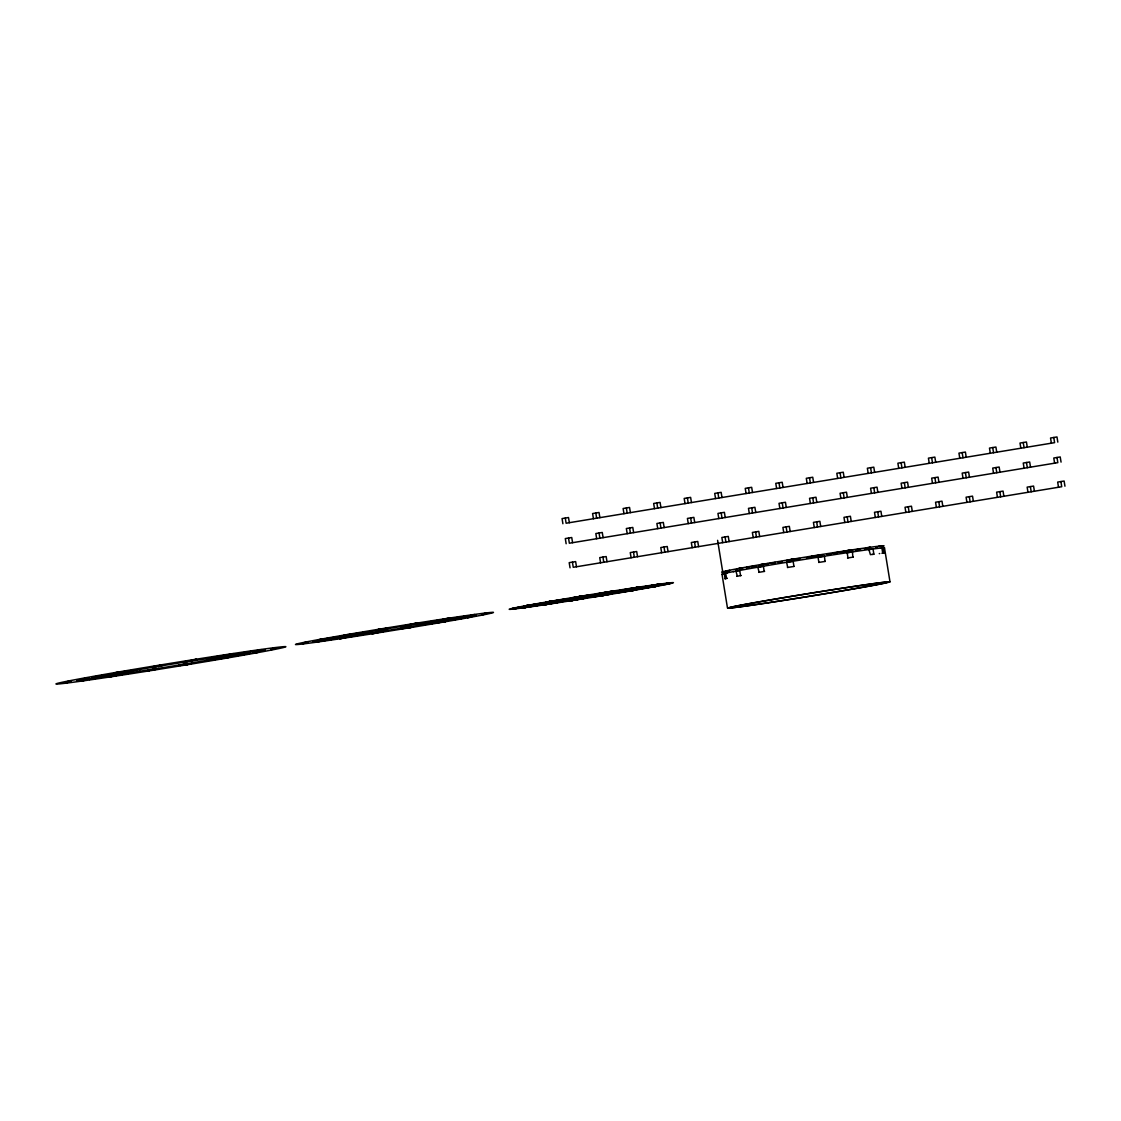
<?xml version="1.0" encoding="UTF-8"?>
<svg xmlns="http://www.w3.org/2000/svg" width="1121" height="1121" viewBox="0 0 1121 1121"><rect width="100%" height="100%" fill="white"/><g stroke="black" fill="none" stroke-linecap="round" stroke-linejoin="round"><path stroke-width="1.5" d="M127.542 673.399L133.301 672.39L122.091 674.324L129.91 673.076L127.738 673.371M228.838 654.65L209.052 658.195L210.426 657.775M216.899 656.57L228.824 654.636M237.932 655.407L249.885 653.473M313.109 641.857L325.034 639.923L313.179 641.871M338.654 636.84L348.981 635.173L344.133 635.901M363.652 634.346C363.905 634.066 363.694 634.22 363.708 634.36M401.724 628.643L410.496 626.975M426.12 622.407L445.485 619.086L427.129 622.379M523.969 607.078L529.378 606.097M542.018 603.434L546.586 602.594M558.286 602.033L559.239 601.837M626.289 589.52L613.677 591.818L619.689 590.795M623.402 590.15L624.355 589.94M635.621 589.324L627.494 590.711M636.069 589.38L645.15 587.824M654.118 585.737L658.686 584.91M748.211 567.604L746.544 567.787M77.671 680.069L89.61 678.135L76.676 680.839L88.587 678.934L83.318 679.676M89.063 679.438L96.364 678.149M128.607 670.876L129.349 670.694M185.035 661.474L188.959 660.745M196.89 659.568L188.16 661.264L189.239 660.9M249.507 652.912L245.009 653.585M323.787 640.623L335.711 638.69M335.697 638.718L323.773 640.637M348.127 634.794L359.309 633.029M406.18 625.21L418.105 623.276M418.035 623.318L406.208 625.224L409.389 624.859M431.823 623.43L443.622 621.847M463.912 617.517L475.836 615.583M475.822 615.597L472.291 616.256M599.301 593.626L610.679 591.496M646.032 587.376L651.217 586.437M657.901 585.47L654.412 586.129M99.265 677.154L102.628 676.075L94.122 677.392L96.336 677.574M109.255 674.478L106.943 674.912L114.678 673.651L104.351 675.318L109.396 674.562M247.895 652.632L245.779 652.94L250.431 652.24L244.77 653.053M249.773 653.515L238.1 655.407M443.341 621.188L451.188 619.927L440.889 621.58L446.508 620.768M457.088 618.077L461.894 617.363L451.595 619.016L456.513 618.175M546.502 602.58L544.414 602.86M554.811 601.417L557.333 600.996L555.456 601.22M558.44 602.033L569.342 600.113M641.366 587.754C648.849 586.451 633.729 589.043 637.373 588.343M759.842 564.788L761.748 564.522M764.144 564.101L761.832 564.424M599.231 593.415L592.477 595.167L605.929 593.037M583.424 598.572L590.178 596.82L576.783 598.922M810.917 556.591L816.522 555.582M71.324 681.022L67.19 681.694L71.38 681.036M129.209 670.75L117.425 672.614L130.891 670.708L125.79 671.507L127.304 671.185M136.552 669.882L133.595 670.218M153.633 669.531C161.858 668.06 147.173 670.666 153.899 669.349M190.486 660.844L192.966 660.437L188.356 661.236M207.007 660.479L205.788 660.83L210.412 660.031M344.077 635.215L348.239 634.794M408.548 625.126L403.798 625.854L408.927 625.07M382.303 631.557L383.816 631.123L380.439 631.908M428.054 623.921L423.051 624.789L427.661 623.991M445.429 619.619L453.22 618.358L448.484 619.072M433.252 623.15L429.819 623.921L431.557 623.472M524.754 607.47L523.983 607.638L528.187 606.951M553.34 602.678L545.437 603.883L550.173 603.154M561.425 600.155C559.449 600.211 570.603 598.768 564.9 599.497M568.473 598.964L566.413 599.245M603.925 592.967C606.349 592.981 599.651 593.612 603.841 593.205M632.412 588.931L637.218 588.091L632.286 588.847M654.454 585.036L658.77 584.349L657.901 584.503M112.142 674.057L110.026 674.352M513.88 608.157L512.507 608.479L567.212 599.427M515.562 608.002C523.199 606.629 510.209 608.913 516.585 607.75M518.617 607.61L522.162 606.755M572.046 600.45L576.208 599.791L570.379 600.772L577.063 599.651M604.639 592.547L606.279 592.154M572.411 600.422L574.569 600.015M608.913 591.762L606.517 592.196L611.225 591.678L607.68 592.35M576.362 599.819L578.016 599.427M612.276 591.215L610.328 591.776M601.977 595.615L603.715 595.377M636.168 588.567L633.589 588.987L637.387 588.483M660.493 585.218L664.038 584.377M665.72 584.307C673.315 582.99 661.516 584.91 665.916 584.265M668.775 583.831L670.148 583.495L661.628 584.952M725.833 578.618L725.063 578.73L724.236 573.56L725.791 573.209M725.063 578.73L727.291 578.268M817.868 557.263L824.397 556.226L825.07 561.439M818.708 562.434L825.238 561.397M382.471 631.361L386.03 630.913L379.893 631.95M551.714 601.262L553.214 601.276M552.709 601.262L554.755 600.884M563.218 599.819L564.255 599.427L558.636 600.45M571.458 598.614L570.197 598.628M735.67 570.043L737.029 569.762M566.876 601.178L576.67 598.95M605.985 593.023L615.779 590.809M764.2 564.269L768.53 563.709M836.182 553.214L837.163 553.073M556.647 602.622L562.952 601.332L561.383 601.515M348.323 634.542L344.133 635.229M348.379 634.724L361.018 632.973M552.471 601.122L550.453 601.402M616.9 592.491L611.716 593.429L616.424 592.701M630.086 590.893L627.9 591.103M627.396 591.285L636.49 589.87L629.988 590.837L634.276 590.192L633.505 590.361M725.918 571.121L729.981 570.491L726.1 571.135M762.504 564.325L768.207 563.555M136.566 669.882L130.947 670.61L133.665 670.288M184.867 661.894L185.904 661.754M189.323 660.942L189.953 660.956M226.372 655.715L228.306 655.407L226.456 655.715M366.245 632.188L367.24 632.062L361.845 632.734M422.561 624.719L424.242 624.467L422.645 624.719M443.412 621.959L445.583 621.552L428.754 623.907M601.739 593.415L596.933 594.256L602.145 593.303M611.197 593.359L612.22 593.219M115.757 673.567L117.663 673.259L115.771 673.567M158.944 666.098L163.582 665.187L153.283 666.841L158.159 666.014M183.199 664.627C176.515 665.608 194.83 662.861 184.671 664.529M350.102 635.089L351.966 634.766L350.046 635.103M340.84 637.303L342.578 637.008M404.821 627.928L402.677 628.222L405.017 627.9M404.751 627.76L407.988 627.368L403.028 628.012L404.177 627.858M527.206 605.536L526.492 605.676L528.355 605.354M598.796 595.475L600.253 595.545M737.001 569.356L736.259 569.524L737.17 569.44M130.568 670.666C123.871 671.829 137.421 669.713 131.521 670.512M341.611 636.784L342.48 637.022L341.765 636.784M621.356 591.902L616.998 592.617L621.02 591.86M759.057 565.545L761.86 565.054M775.228 562.826L772.243 563.232L775.298 562.56M768.431 564.115L766.568 564.452M182.821 664.683L178.295 665.468L183.003 664.655M427.045 622.407L426.19 622.421M403.028 628.012L400.197 628.629L402.971 628.264M622.309 590.01L616.718 591.159L618.316 590.963M655.477 586.367C658.125 586.087 650.67 587.054 652.828 586.858M358.005 633.337L356.464 633.659L366.217 632.23M578.352 597.507L566.778 599.189L568.459 598.95L567.562 599.189M592.21 595.209L570.953 598.039M581.883 598.32L585.723 597.731L580.916 598.558M590.417 596.778L611.702 593.948M629.203 590.739L617.755 592.491M797.437 558.833L798.544 558.594L796.513 558.847M799.133 558.804L800.1 558.594L798.334 558.804M237.274 654.37L229.693 655.112L239.978 653.431L234.976 654.286M362.966 634.528L354.726 635.873M559.169 600.814C558.286 600.87 561.901 600.408 558.566 600.87L527.515 605.69M521.461 607.666L559.015 601.585L558.286 601.725M546.291 604.373L544.722 604.639L547.791 604.135M550.355 603.462L549.29 603.687L554.096 603.028M627.704 589.086L606.139 593.009L650.054 585.877L647.251 586.437M556.226 602.692L576.516 598.978L565.559 600.604L572.285 599.553M621.398 590.445L623.178 590.192M632.286 588.511L633.393 588.273L626.709 589.464M661.18 584.307L617.433 591.313L640.147 587.124M527.781 605.396L524.222 606.069L533.764 604.513M526.772 605.69L536.609 603.981M549.15 601.613L548.309 601.781L551.588 601.29M564.073 599.637L563.064 599.763M610.399 591.58L608.241 591.944M546.586 604.261L542.34 605.06L555.568 602.93M631.053 588.469L640.315 586.914L633.561 588.091M544.834 604.681L551.588 603.518M619.381 592.336L624.439 591.468M646.046 588.007L655.21 586.283M737.394 576.222L735.908 571.15L740.336 570.351M652.31 586.956L658.433 585.919L623.949 591.103M846.691 552.807L852.464 551.924L852.843 557.179M736.749 576.32L741.177 575.521M847.532 557.978L853.305 557.095M210.328 657.985L216.914 656.584M181.448 664.809L182.443 664.655M330.989 638.886L332.811 638.578L327.935 639.404L332.993 638.55L330.639 638.62M385.007 628.839L388.118 628.138L383.27 628.811M386.619 628.587L389.646 628.124L376.208 630.044L384.363 629.035M542.508 604.864L565.502 600.604L564.143 600.716M622.547 589.968L626.429 589.296M599.847 595.601L594.172 596.372L598.796 595.671M598.334 595.797L596.736 595.98L597.647 595.994M834.697 553.199L835.944 552.947L833.085 553.171L838.004 552.289M185.469 661.824L188.118 661.32M860.48 549.136L856.15 549.879M100.344 677.042L101.759 676.748L96.854 677.588M106.019 676.019C104.281 676.005 108.611 674.94 105.5 675.669M183.984 664.697L179.878 665.454L185.105 664.725M386.745 628.419L382.009 629.343L384.755 628.965M386.451 628.685L385.316 628.965L386.731 628.741M553.228 602.257C552.008 602.369 555.133 601.557 552.471 602.103M550.621 603.42L560.92 601.781M559.463 601.795L561.201 601.487M621.272 590.473L620.375 590.627M632.034 588.553L627.143 589.394M93.856 677.434L92.342 677.757L99.223 677.154L97.303 677.42M236.699 653.991L237.484 653.837L235.172 654.258M334.464 638.017L328.663 638.872L331.354 638.9M378.982 632.02L371.738 633.477L383.662 631.543L375.675 632.748L379.851 632.062M456.962 618.638L461.207 617.895L456.261 618.652M571.065 598.656L568.865 598.978M600.492 593.626L599.413 593.612M788.511 560.136L786.62 560.514L788.609 560.276M810.091 556.913L808.549 557.221L809.937 557.067M826.85 554.349L831.109 553.816M860.241 549.444L858.35 549.808L860.339 549.584M106.005 676.467L101.927 677.224L106.509 676.425M343.558 635.999L338.794 636.84M381.476 631.613L383.466 631.319M457.788 618.498L458.713 618.302L450.922 619.577L457.788 618.54L456.779 618.666M580.412 596.554L586.928 595.615L578.212 597.255L582.36 596.68M630.464 589.156L629.484 589.338L631.515 588.973M618.582 592.336L617.195 592.575M99.895 676.986L91.432 678.415L94.935 677.813M529.911 605.172L530.709 605.004L529.224 605.284M791.412 559.925L793.612 559.547M632.16 589.912L633.169 589.716L630.548 590.192M868.355 548.281L865.818 548.715M127.584 671.129L128.495 670.975M156.646 668.817L159.224 668.536L153.745 669.335M755.918 566.035L751.953 566.694M572.915 598.488L558.524 601.276L562.896 600.884M634.766 587.796C632.538 588.175 639.993 587.068 637.26 587.39M816.859 555.96L812.963 556.605M527.318 607.12L528.089 606.951M542.102 604.639L544.54 604.149L535.768 605.48M553.648 602.622L555.75 602.201L550.943 603.028M625.07 590.164L663.66 584.419M629.007 589.352L626.933 589.786L634.738 588.497M640.553 587.334L638.157 587.824L643.58 587.04M630.605 589.534L630.422 589.52M547.875 604.177L548.814 603.995L547.174 604.303M609.74 593.499L624.145 590.655L610.37 592.434M157.585 666.112L155.861 666.42L157.963 666.042M152.624 669.559L148.925 670.218L153.703 669.377L144.917 671.087L156.842 669.167L154.166 669.517M551.364 601.22L546.165 602.117L550.061 601.599M545.983 602.299L559.743 599.917M582.836 596.568L580.664 596.862L588.511 595.601L583.663 596.33M529.602 606.671L521.755 607.974L531.228 606.461M535.404 605.55L532.643 606.097L536.413 605.578M651.427 585.526L659.274 584.223M852.492 550.271L849.732 550.803L852.619 550.439M534.591 605.999L565.32 600.646L557.726 601.781M654.51 585.036L660.9 584.013L654.986 584.91M759.099 572.313L757.838 567.198L763.793 566.189M569.16 600.169L563.134 601.304L566.119 600.758L564.676 601.094M636.602 588.539L641.38 587.74M649.718 586.255L646.845 586.801L651.581 586.157M637.863 588.553L643.328 587.754L638.592 588.483M600.169 595.503L607.638 594.452L603.084 595.293M636.672 589.674L622.94 592.056M868.915 549.598L870.414 554.657L873.876 554.194L873.035 549.024L869.56 549.486M758.679 572.369L764.62 571.36M872.572 554.419L873.876 554.194M407.666 625.364L406.278 625.462L408.352 625.154M407.427 625.406L406.615 625.574M789.478 559.968L795.518 558.987M208.198 660.353L216.115 659.148L207.007 660.689M549.276 601.599L550.299 601.431M749.459 566.904L746.222 567.52L749.178 567.128M775.059 562.686L770.954 563.317M440.245 620.516L441.071 620.417M555.105 600.814L563.345 599.525M552.653 601.837L547.006 602.664L555.161 601.276M574.905 598.138L583.579 596.68M524.88 607.442L527.192 607.134M525.567 607.19L557.922 601.627M629.315 589.31L631.894 588.917M630.633 589.128L631.333 589.015M640.904 587.278L648.05 586.129M655.463 584.84L657.677 584.475M541.751 604.695L538.935 605.172M552.022 602.846L550.369 603.126M624.887 590.164L624.033 590.305L657.088 584.784M607.75 593.836L599.076 595.307M627.55 591.159L626.793 591.285M631.067 590.697L633.379 590.389M157.472 666.028L162.027 665.187L157.178 665.86M159.42 666L160.191 665.902M359.196 633.141L361.677 632.72M385.68 628.811L379.402 629.806L383.27 629.077M795.139 559.239L790.739 559.954M385.512 628.937L386.437 628.783M739.608 568.893L742.494 568.417M779.291 562.167L781.841 561.817M818.919 555.413L822.814 554.685L817.097 555.498M753.788 566.666L756.086 566.623M579.165 596.764L575.045 597.507L579.851 596.848M583.607 596.232L582.402 596.442M845.977 551.644L843.006 552.135M533.078 605.27L536.609 604.611L532.405 605.172M543.811 603.729L544.456 603.434L541.905 603.785L544.54 603.28M599.16 594.046L604.737 592.967M877.239 547.23L875.865 547.468L877.126 547.314M547.945 603.476L548.842 603.238M549.332 603.21L548.309 603.434M634.486 588.623L633.099 588.861M646.887 586.493L644.435 586.9M650.096 586.199L651.301 585.989M579.809 599.034L583.354 598.362L578.03 598.992L580.146 598.684M159.56 665.972L157.921 666.014M158.285 665.944L161.102 665.51L158.537 665.958M840.596 552.078L844.982 551.266L839.237 552.093M94.668 677.813L96.532 677.546M868.803 547.623L870.372 547.328L868.467 547.594M571.318 597.969L587.32 595.335M342.55 636.63C344.848 636.616 340.083 636.364 342.129 636.364M106.131 676.495L112.198 675.557L106.733 676.341M448.61 619.142L450.74 618.736L448.68 619.03M601.178 593.513L602.061 593.457M107.784 676.313L109.718 675.949L106.257 676.608M544.904 603.224L547.328 602.846M546.235 603.182L545.086 603.238M341.218 637.625L339.088 638.017L341.162 637.737M342.297 637.541L344.441 637.148L342.367 637.443M184.461 664.515L182.961 664.613M383.06 631.263L381.028 631.782M549.192 603.182L550.537 603.14M629.413 589.996L630.506 589.814L629.259 590.024M379.963 631.852L380.706 631.726M637.625 588.637L636.308 588.987M578.814 598.768C570.281 600.324 583.943 597.997 579.893 598.586M611.856 593.275L611.281 593.359M616.298 592.631L614.168 593.009L616.242 592.729M611.295 594.018L595.363 596.652M750.594 566.708L756.086 565.839M811.884 556.605L816.592 555.792L815.275 556.058M842.207 552.078L845.809 551.504M836.392 553.171L837.079 553.073M186.212 661.67L184.965 661.908M579.095 596.568C583.551 596.022 571.71 597.605 579.571 596.694M599.595 593.345L615.359 590.865M234.275 654.3L232.243 654.664L234.219 654.412M425.924 622.561L426.358 622.491M333.245 638.073L330.933 638.564M602.439 593.401L607.218 592.561L605.62 592.701M244.63 653.123L242.612 653.487L244.294 653.319M553.382 601.725L554.741 601.402L552.681 601.697M585.05 596.33L584.405 596.442M333.315 638.592L338.234 637.751L333.133 638.62M532.279 605.41L531.018 605.606M545.03 603.336L549.64 602.538L547.623 602.804M114.328 675.108L115.491 674.94L114.538 675.066M457.985 618.077L459.428 617.741L456.836 618.217M472.165 615.751C486.304 613.215 454.93 618.302 469.629 616.158M543.475 603.827L538.795 604.625L549.094 602.972L544.245 603.701M552.457 602.383L552.681 602.341M243.86 653.767L241.758 654.174L244.056 653.739M349.037 636.308L350.2 636.139L349.248 636.266M531.354 605.985L535.908 605.158L529.799 606.027M544.568 603.757L546.417 603.42L545.156 603.701M630.268 589.59L629.75 589.674M455.504 618.778L453.459 619.142L455.883 618.722M551.63 602.958L553.27 602.608L552.078 602.762M639.937 588.063L641.296 587.74L638.606 588.105M447.237 620.656L448.61 620.417L446.522 620.628M471.493 616.396L464.01 617.531M653.613 586.255L651.932 586.535M211.491 659.947L224.452 658.013L211.547 659.849M458.979 618.918L463.548 618.077L451.637 619.983L458.139 619.058M582.752 598.082L594.452 596.064M579.011 599.175L577.749 599.385M599.819 595.419L604.471 594.719L599.763 595.517M401.879 628.643L412.262 627.185L408.689 627.62M583.032 598.642L567.324 601.122M625.994 591.426L624.299 591.706M868.018 547.679L866.127 548.001L868.243 547.637M380.047 629.217C385.26 628.321 373.671 630.156 379.893 629.231M158.86 666L160.149 665.874M787.657 567.478L786.676 562.308L793.248 561.243M157.052 666.098L150.116 667.107L158.285 666.084M185.399 661.838L182.653 662.105L190.416 660.844M565.46 599.399L563.639 599.777M214.896 657.158L219.8 656.317L215.148 657.018M344.077 636.013C350.004 635.047 341.401 636.308 343.306 636.139M601.669 593.527L599.833 593.906L600.744 593.766M334.142 638.017L338.948 637.19L333.82 637.975M544.133 603.392L539.327 604.205L543.321 603.659M236.391 654.51L236.615 654.468M518.995 607.862L511.751 609.053L512.773 608.997M662.637 584.167L670.89 582.92L663.156 584.139M881.12 548.127L881.905 548.001L882.731 553.171L883.824 553.115L882.984 547.945L881.793 548.029M245.009 653.053L240.132 653.879L249.563 652.884M512.269 609.025L520.004 607.806M882.213 548.071L882.984 547.945M447.307 620.095L448.4 619.941L447.601 620.053M623.122 591.229L604.205 594.494L622.491 592.126M637.821 588.609L633.043 589.436L637.387 588.777M637.008 588.875L640.918 588.231L639.657 588.315M358.103 635.215L355.946 635.593L358.23 635.285M630.226 590.136L625.35 590.963L627.2 590.753M599.048 595.545L598.18 595.559M206.32 660.619L206.348 660.577M232.089 656.163L227.213 656.99L232.481 656.233M600.674 595.475L601.977 595.111L600.548 595.307M126.967 673.497L113.123 675.977L127.093 673.567M404.891 627.83L410.482 626.961M406.699 627.732L413.635 626.695L408.002 627.872L409.74 627.648M183.718 664.641L190.388 664.01L183.578 664.557M787.517 567.478L794.088 566.413M881.961 553.298L882.731 553.171M883.04 553.242L883.824 553.115M855.169 549.822L860.424 549.024M740 568.333C734.633 569.258 746.194 567.408 740.224 568.291M794.06 559.477L795.013 559.323M878.514 546.473L881.05 546.109L878.836 546.502M115.407 672.698C109.298 673.777 121.993 671.717 115.561 672.67M581.561 596.582L580.706 596.722M186.576 661.614L185.287 661.768L187.655 661.25M408.282 625.028L409.263 625.056M583.088 596.428L583.831 596.442M541.177 603.574L540.322 603.715M588.203 595.91L597.535 594.41M613.986 591.734L615.037 591.566L614.126 591.706M631.389 588.959L632.847 588.763M214.573 657.116L212.093 657.551L214.321 657.242M343.32 635.999L344.301 636.013M447.91 619.156L442.963 619.997L448.498 619.016M460.451 617.153L466.056 616.13L460.016 617.223M652.142 585.849L658.658 584.896M209.571 658.083L210.482 657.943L209.725 658.055M518.645 607.82L558.048 601.599M653.277 585.877L652.422 586.017M667.191 583.523L669.447 583.102L665.229 583.775L666.883 583.565M515.156 608.521C521.699 607.484 509.607 609.516 515.464 608.465M530.513 606.125L529.658 606.265M627.284 590.192L664.01 584.153M341.863 637.148L340.91 637.303M471.324 615.891L470.47 616.032M341.078 637.611L346.907 636.756L336.636 638.424L342.55 637.373M562.966 601.192L564.073 601.01M555.806 602.762L554.951 602.902M245.079 653.711L239.277 654.58L244.826 653.571M272.515 649.255C266.868 650.278 279.017 648.274 272.669 649.227M427.535 623.963L428.264 623.837M358.608 635.229L361.228 634.766L344.385 637.681L354.74 635.943M403.966 627.886L405.452 627.872M425.532 624.383L428.881 623.935M602.243 595.433L601.388 595.573M210.272 660.003L211.743 659.765M232.285 656.121L229.707 656.584L231.837 656.289M790.151 559.659L788.666 559.968M790.081 559.743L792.281 559.351L788.848 559.94M795.504 559.239L792.379 559.925M864.389 548.744L868.243 548.141M742.55 568.613L740.897 568.879M415.471 623.416C421.496 622.533 410.076 624.271 415.415 623.5M583.466 596.512L582.724 596.624M600.169 593.892L600.94 593.64M431.039 621.707L433.939 621.146M460.156 616.984L454.159 618.077L459.596 617.293M551.56 602.019L552.779 601.641M344.063 635.873L343.194 636.196M361.593 632.875L358.188 633.449M85.855 677.981C92.146 677.042 80.152 678.892 85.967 678.037M187.025 661.236L188.244 661.11M543.685 603.939L544.54 603.616M109.396 674.422L112.212 673.973M320.031 640.091L325.931 639.236L314.006 641.17L319.891 640.329M457.004 618.049L454.145 618.624M332.937 638.508L336.454 637.597L334.941 637.807M641.758 588.581L648.022 587.46L645.514 587.782M273.79 648.316C280.152 647.378 268.115 649.227 273.888 648.386M332.825 638.718L333.68 638.395M245.023 653.193L247.965 652.548M97.037 677.084L98.788 676.664M358.426 635.117L359.154 634.99M445.766 620.894L446.634 620.572M428.642 623.78L425.672 624.369M258.727 651.357L252.267 652.506L265.229 649.802L258.545 650.979M232.593 656.037L231.739 656.36M255.91 652.618C262.16 651.679 250.207 653.529 256.008 652.674M110.376 676.622C116.654 675.683 104.645 677.532 110.475 676.678M147.594 670.89C141.736 671.941 153.311 669.924 147.538 670.975M226.358 657.901C232.453 657.004 220.781 658.784 226.302 657.985M769.973 563.26L775.2 562.476M830.577 553.9L827.774 554.335M755.848 566.511L754.909 566.651M636.252 587.558L637.134 587.418M583.466 596.358L584.573 596.19M619.521 590.683L624.299 589.94M528.818 605.27L529.701 605.13M557.782 600.576L556.941 600.716M551.84 601.935L554.853 601.318M565.39 599.553L562.672 599.973M544.708 603.294L545.647 603.098M431.403 621.51L433.967 621.062M543.419 603.939L541.247 604.233L543.797 603.883M630.801 590.052L631.894 589.884M666.07 584.237L667.191 583.985M445.471 619.619L447.84 619.268M628.769 590.459L627.802 590.571L631.095 589.954M654.356 586.549L655.225 586.409M538.08 605.312L537.239 605.438M582.388 598.138L574.246 599.259M599.917 595.349L598.698 595.741M616.046 592.813L617.447 592.449M456.836 618.512L454.075 618.694M97.247 676.425L103.931 675.248L92.02 677.154L98.256 676.706M604.387 595.195L606.279 594.929L602.005 595.629M428.432 623.865L433.365 623.108M358.86 635.089L362.826 634.444M208.31 660.423L210.72 660.073M188.006 664.445L186.198 664.711L191.789 663.534L186.941 664.207M838.158 552.471L834.711 553.003M778.03 562.196L782.01 561.607M806.574 557.81L809.754 557.305M850.881 550.986L852.38 550.747M727.193 572.971L725.693 573.209L726.534 578.38M724.236 573.56L724.993 573.448M528.145 605.452L527.431 605.564M531.999 605.242L524.754 606.503L529.322 605.886M550.831 602.131L549.612 602.229L550.607 602.117M630.997 590.024L631.726 589.912M650.656 586.731L657.957 585.442M528.818 606.405L524.138 607.078M640.918 588.707L638.578 589.071M653.683 586.731L652.954 586.844M562.476 601.459L560.766 601.725M600.534 595.699L595.727 596.358L597.311 595.896M333.568 638.452L335.431 638.115M445.037 621.006L443.398 621.202M82.716 679.354L77.783 680.069M155.399 669.013L156.337 668.831M153.647 669.489L152.624 669.755M183.97 664.501L186.114 664.192L184.433 664.375M761.523 564.55L759.87 564.788M603.518 593.037L606.951 592.589M567.324 599.062L569.762 598.698M599.819 594.046L608.409 592.729M522.792 606.643L558.636 601.024M659.863 585.33L623.935 590.963L627.101 590.221M579.781 598.74L571.43 600.296L572.565 600.183M154.656 669.223L155.665 668.985M814.995 556.044L811.24 556.591M556.128 600.842L553.452 601.234M538.655 603.967L534.661 604.527L544.077 602.902M649.844 586.872L646.032 587.39M545.451 603.182L547.006 602.888L546.123 603.084M632.174 589.786L633.183 589.632M193.373 659.905L196.329 659.4L192.322 660.031L196.96 659.54M193.541 660.003L187.697 661.138M765.923 564.395L768.347 564.045M761.565 565.264L759.702 565.545M95.201 677.855L101.002 677.49L89.176 679.438M627.087 589.057L639.979 587.138M615.793 592.491L636.882 589.632M833.772 553.214L834.486 553.101M537.365 603.855L566.848 599.483L545.759 602.355M633.491 589.59L635.635 589.31M645.29 588.133L615.961 592.463M331.494 638.872L330.092 638.69M638.241 589.128L636.238 589.394M867.444 548.701L868.285 548.589M562.378 600.015L561.635 600.127M737.128 569.888L736.133 570.029M829.162 554.377L831.011 554.138M648.821 585.877L657.214 584.756M548.772 601.669L555.259 600.688M524.404 607.512L533.834 606.111M560.164 599.861L578.464 597.465M747.301 567.688L748.211 567.59M661.796 584.223L664.417 584.083M582.261 596.162L574.975 597.227L576.194 597.157M606.447 594.817L607.666 594.747L600.394 595.812M518.238 607.904L520.859 607.75M587.698 595.279L592.294 595.195M590.361 596.792L594.957 596.708M1057.818 442.122L1056.977 436.952L1050.545 438.017L1051.372 443.187M1061.055 462.118L1060.214 456.948L1053.782 458.013L1054.623 463.183M1064.95 486.206L1064.109 481.035L1057.678 482.086L1058.518 487.257M1053.754 437.484L1054.595 442.655L566.119 523.227L565.278 518.056M1056.991 457.48L1057.832 462.651L569.356 543.223L568.515 538.052M1060.9 481.554L1061.727 486.724L573.251 567.296L572.425 562.125M1027.284 447.167L1026.444 441.996L1020.012 443.047L1020.853 448.218M1030.521 467.163L1029.681 461.992L1023.249 463.043L1024.09 468.214M1034.417 491.236L1033.576 486.066L1027.144 487.131L1027.985 492.301M1023.235 442.529L1024.062 447.685M1026.472 462.511L1027.298 467.681M1030.367 486.598L1031.208 491.769M996.751 452.197L995.91 447.027L989.479 448.092L990.319 453.262M999.988 472.193L999.147 467.023L992.716 468.088L993.556 473.258M1003.884 496.267L1003.057 491.096L996.625 492.161L997.452 497.332M992.702 447.559L993.542 452.73M995.938 467.555L996.779 472.726M999.834 491.629L1000.675 496.799M966.218 457.228L965.391 452.057L958.945 453.122L959.786 458.293M969.455 477.224L968.628 472.053L962.196 473.118L963.023 478.289M973.364 501.311L972.524 496.141L966.092 497.192L966.933 502.362M962.168 452.59L963.009 457.76M965.405 472.586L966.246 477.756M969.301 496.673L970.141 501.83M935.699 462.272L934.858 457.102L928.426 458.153L929.253 463.323M938.936 482.268L938.095 477.098L931.663 478.149L932.504 483.319M942.831 506.342L941.99 501.171L935.559 502.236L936.399 507.407M931.635 457.634L932.476 462.791M934.872 477.616L935.713 482.787M938.781 501.704L939.608 506.874M905.165 467.303L904.325 462.132L897.893 463.197L898.734 468.368M908.402 487.299L907.562 482.128L901.13 483.193L901.971 488.364M912.298 511.372L911.457 506.202L905.025 507.267L905.866 512.437M901.116 462.665L901.943 467.835M904.353 482.661L905.179 487.831M908.248 506.734L909.089 511.905M874.632 472.333L873.791 467.163L867.36 468.228L868.2 473.398M877.869 492.329L877.028 487.159L870.597 488.224L871.437 493.394M881.765 516.417L880.938 511.246L874.506 512.297L875.333 517.468M884.497 547.903L889.99 581.827A82.323 1.443 -9.2 0 1 766.974 602.972A82.323 1.443 -9.2 0 1 769.244 600.085A82.323 1.443 -9.2 0 1 889.99 581.827M870.583 467.695L871.423 472.866M873.82 487.691L874.66 492.862M877.715 511.779L878.556 516.935M844.099 477.378L843.272 472.207L836.827 473.258L837.667 478.429M847.336 497.374L846.509 492.203L840.077 493.254L840.904 498.425M851.245 521.447L850.405 516.277L843.973 517.341L844.814 522.512M840.049 472.74L840.89 477.91M843.286 492.722L844.127 497.892M847.182 516.809L848.022 521.98M847.154 552.723L847.994 557.894M813.58 482.408L812.739 477.238L806.307 478.303L807.134 483.473M816.817 502.404L815.976 497.234L809.544 498.299L810.385 503.469M820.712 526.478L819.871 521.307L813.44 522.372L814.28 527.543M809.516 477.77L810.357 482.941M812.753 497.766L813.594 502.937M816.663 521.84L817.489 527.01M818.05 557.221L818.876 562.392M783.047 487.439L782.206 482.268L775.774 483.333L776.615 488.504M786.283 507.435L785.443 502.264L779.011 503.329L779.852 508.5M790.179 531.522L789.338 526.352L782.906 527.402L783.747 532.573M793.122 561.257L793.948 566.413M778.997 482.801L779.824 487.971M782.234 502.797L783.061 507.967M786.129 526.884L786.97 532.055M752.513 492.483L751.673 487.313L745.241 488.364L746.082 493.534M755.75 512.479L754.909 507.309L748.478 508.359L749.318 513.53M759.646 536.553L758.819 531.382L752.387 532.447L753.214 537.618M763.373 566.245L764.2 571.416M748.464 487.845L749.304 493.016M751.701 507.841L752.541 512.998M755.596 531.915L756.437 537.085M739.692 570.449L740.533 575.619M721.98 497.514L721.153 492.343L714.708 493.408L715.548 498.579M725.217 517.51L724.39 512.339L717.958 513.404L718.785 518.575M729.126 541.583L728.286 536.413L721.854 537.477L722.695 542.648M717.93 492.876L718.771 498.046M721.167 512.872L722.008 518.042M725.063 536.945L725.904 542.116M717.608 540.322L723.101 574.26A82.323 1.443 -9.2 0 1 801.277 559.897A82.323 1.443 -9.2 0 1 883.937 548.141M721.994 574.176L727.487 608.1M691.461 502.544L690.62 497.374L684.188 498.439L685.015 503.609M694.698 522.54L693.857 517.37L687.425 518.434L688.266 523.605M698.593 546.628L697.752 541.457L691.321 542.508L692.161 547.679M687.397 497.906L688.238 503.077M690.634 517.902L691.475 523.073M694.544 541.989L695.37 547.16M660.928 507.589L660.087 502.418L653.655 503.469L654.496 508.64M664.164 527.585L663.324 522.414L656.892 523.465L657.733 528.636M668.06 551.658L667.219 546.488L660.787 547.552L661.628 552.723M656.878 502.951L657.705 508.121M660.115 522.947L660.942 528.103M664.01 547.02L664.851 552.191M630.394 512.619L629.554 507.449L623.122 508.514L623.963 513.684M633.631 532.615L632.79 527.445L626.359 528.509L627.2 533.68M637.527 556.689L636.7 551.518L630.268 552.583L631.095 557.754M626.345 507.981L627.185 513.152M629.582 527.977L630.422 533.148M633.477 552.05L634.318 557.221M599.861 517.65L599.034 512.479L592.589 513.544L593.429 518.715M603.098 537.646L602.271 532.475L595.84 533.54L596.666 538.711M607.007 561.733L606.167 556.562L599.735 557.613L600.576 562.784M595.812 513.012L596.652 518.182M599.048 533.007L599.889 538.178M602.944 557.095L603.785 562.266M569.342 522.694L568.501 517.524L562.069 518.589L562.896 523.745M572.579 542.69L571.738 537.52L565.306 538.57L566.147 543.741M576.474 566.764L575.634 561.593L569.202 562.658L570.043 567.829M879.27 553.606A79.871 1.387 -9.2 0 1 879.719 553.564M733.33 571.71A79.871 1.387 -9.2 0 1 734.045 571.57M724.306 572.088A82.323 1.443 -9.2 0 1 801.011 557.838A82.323 1.443 -9.2 0 1 882.381 546.417M845.164 551.994L845.879 551.938L845.164 551.994M237.512 655.337L232.411 656.205L237.498 655.323M326.323 638.676L338.234 636.77L326.379 638.662M240.931 653.123L252.814 651.217L241.015 653.109M93.954 678.009L94.64 677.869L93.954 678.009M724.811 571.85L725.862 571.724L724.867 571.836M80.362 680.979L84.65 680.293L80.46 680.951M257.241 650.348L261.529 649.676L257.34 650.334M303.427 642.823L307.7 642.137L303.427 642.823M315.085 642.179L319.359 641.492L315.169 642.151M364.283 632.398L361.775 632.847L364.297 632.384M372.256 633.645L376.544 632.973L372.256 633.645M470.498 615.261L474.786 614.588L470.54 615.261M482.156 614.616L486.444 613.944L482.254 614.602M845.458 550.957L849.732 550.285L845.458 550.957M65.915 682.633L70.175 681.96L65.915 682.633M229.329 654.342L233.588 653.669L229.329 654.342M302.39 643.622L306.65 642.95L302.39 643.622M318.098 639.853L322.358 639.18L318.14 639.853M339.635 638.662L343.895 637.975L339.691 638.648M445.976 618.764L450.236 618.077L446.018 618.764M467.513 617.573L471.773 616.886L467.569 617.559M483.235 613.804L487.495 613.117L483.333 613.776M234.864 655.239L236.769 654.944L234.934 655.225M224.242 657.382L226.12 657.074L224.27 657.368M447.139 619.759L448.82 619.479L447.223 619.745M437.905 621.973L439.782 621.679L437.947 621.973M768.221 602.734A79.871 1.387 -9.2 0 0 887.566 582.219A79.871 1.387 -9.2 0 0 770.421 599.931A79.871 1.387 -9.2 0 0 768.221 602.734M546.964 604.415A83.15 1.457 -9.2 0 0 673.315 582.78A83.15 1.457 -9.2 0 0 553.69 600.772A83.15 1.457 -9.2 0 0 546.964 604.415M368.305 633.435A49.899 0.869 -9.2 0 0 444.112 620.459A49.899 0.869 -9.2 0 0 372.34 631.263A49.899 0.869 -9.2 0 0 368.305 633.435M139.887 671.213A58.208 1.009 -9.2 0 0 228.334 656.079A58.208 1.009 -9.2 0 0 144.595 668.677A58.208 1.009 -9.2 0 0 139.887 671.213M341.681 638.494A99.783 1.738 -9.2 0 0 493.31 612.542A99.783 1.738 -9.2 0 0 349.752 634.122A99.783 1.738 -9.2 0 0 341.681 638.494M108.835 677.112A116.416 2.032 -9.2 0 0 285.729 646.831A116.416 2.032 -9.2 0 0 118.251 672.025A116.416 2.032 -9.2 0 0 108.835 677.112"/></g></svg>
